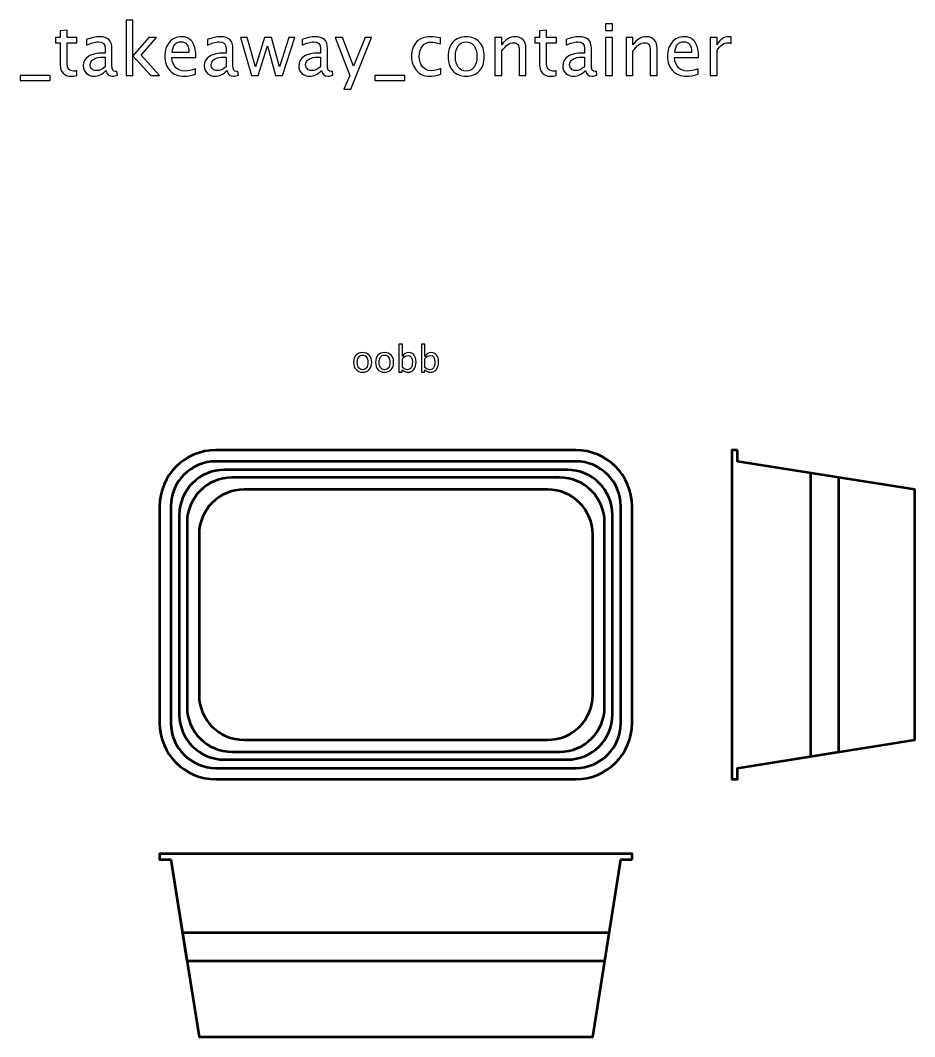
# Model space of a CAD drawing. Header units: centimetres. Extents: x -42 to 63, y -49 to 29.
# Drawn here: x 10.65 to 42.45, y -7.5 to 28.63 of the extents above; entities that cross this region are included whole.
import ezdxf

# ---------------------------------------------------------------- set-up
doc = ezdxf.new("R2010")
doc.units = ezdxf.units.CM
doc.header["$MEASUREMENT"] = 0
doc.layers.add('Layer 1', color=7, linetype='Continuous')

msp = doc.modelspace()

# ---------------------------------------------------------------- linework, layer by layer
at = {"layer": 'Layer 1'}
for points, knots in [([(14.40519, 26.67044), (14.40519, 26.67044), (14.40519, 28.62878), (14.40519, 28.62878), (14.40519, 28.62878), (14.40519, 28.62878), (14.64903, 28.62878), (14.64903, 28.62878), (14.64903, 28.62878), (14.64903, 28.62878), (14.64903, 27.36344), (14.64903, 27.36344), (14.64903, 27.36344), (14.64903, 27.36344), (15.22053, 28.01664), (15.22053, 28.01664), (15.22053, 28.01664), (15.22053, 28.01664), (15.48384, 28.01664), (15.48384, 28.01664), (15.48384, 28.01664), (15.48384, 28.01664), (14.93774, 27.38841), (14.93774, 27.38841), (14.93774, 27.38841), (14.93774, 27.38841), (15.59814, 26.67044), (15.59814, 26.67044), (15.59814, 26.67044), (15.59814, 26.67044), (15.28403, 26.67044), (15.28403, 26.67044), (15.28403, 26.67044), (15.28403, 26.67044), (14.64903, 27.3609), (14.64903, 27.3609), (14.64903, 27.3609), (14.64903, 27.3609), (14.64903, 26.67044), (14.64903, 26.67044), (14.64903, 26.67044), (14.64903, 26.67044), (14.40519, 26.67044), (14.40519, 26.67044)], [0, 0, 0, 0, 0.08333333, 0.08333333, 0.08333333, 0.08333333, 0.16666667, 0.16666667, 0.16666667, 0.16666667, 0.25, 0.25, 0.25, 0.25, 0.33333333, 0.33333333, 0.33333333, 0.33333333, 0.41666667, 0.41666667, 0.41666667, 0.41666667, 0.5, 0.5, 0.5, 0.5, 0.58333333, 0.58333333, 0.58333333, 0.58333333, 0.66666667, 0.66666667, 0.66666667, 0.66666667, 0.75, 0.75, 0.75, 0.75, 0.83333333, 0.83333333, 0.83333333, 0.83333333, 1, 1, 1, 1]), ([(12.65471, 26.67086), (12.57936, 26.65012), (12.51374, 26.63996), (12.45828, 26.63996), (12.45828, 26.63996), (12.33382, 26.63996), (12.23688, 26.67552), (12.16745, 26.74664), (12.16745, 26.74664), (12.0976, 26.81776), (12.06289, 26.9164), (12.06289, 27.04297), (12.06289, 27.04297), (12.06289, 27.04297), (12.06289, 27.83376), (12.06289, 27.83376), (12.06289, 27.83376), (12.06289, 27.83376), (11.8944, 27.83376), (11.8944, 27.83376), (11.8944, 27.83376), (11.8944, 27.83376), (11.8944, 28.01664), (11.8944, 28.01664), (11.8944, 28.01664), (11.8944, 28.01664), (12.06289, 28.01664), (12.06289, 28.01664), (12.06289, 28.01664), (12.06289, 28.01664), (12.06289, 28.26006), (12.06289, 28.26006), (12.06289, 28.26006), (12.06289, 28.26006), (12.30673, 28.28334), (12.30673, 28.28334), (12.30673, 28.28334), (12.30673, 28.28334), (12.30673, 28.01664), (12.30673, 28.01664), (12.30673, 28.01664), (12.30673, 28.01664), (12.65979, 28.01664), (12.65979, 28.01664), (12.65979, 28.01664), (12.65979, 28.01664), (12.65979, 27.83376), (12.65979, 27.83376), (12.65979, 27.83376), (12.65979, 27.83376), (12.30673, 27.83376), (12.30673, 27.83376), (12.30673, 27.83376), (12.30673, 27.83376), (12.30673, 27.087), (12.30673, 27.087), (12.30673, 27.087), (12.30673, 26.91089), (12.38335, 26.82284), (12.53618, 26.82284), (12.53618, 26.82284), (12.56877, 26.82284), (12.60814, 26.82834), (12.65471, 26.83893), (12.65471, 26.83893), (12.65471, 26.83893), (12.65471, 26.67086), (12.65471, 26.67086)], [0, 0, 0, 0, 0.05555556, 0.05555556, 0.05555556, 0.05555556, 0.11111111, 0.11111111, 0.11111111, 0.11111111, 0.16666667, 0.16666667, 0.16666667, 0.16666667, 0.22222222, 0.22222222, 0.22222222, 0.22222222, 0.27777778, 0.27777778, 0.27777778, 0.27777778, 0.33333333, 0.33333333, 0.33333333, 0.33333333, 0.38888889, 0.38888889, 0.38888889, 0.38888889, 0.44444444, 0.44444444, 0.44444444, 0.44444444, 0.5, 0.5, 0.5, 0.5, 0.55555556, 0.55555556, 0.55555556, 0.55555556, 0.61111111, 0.61111111, 0.61111111, 0.61111111, 0.66666667, 0.66666667, 0.66666667, 0.66666667, 0.72222222, 0.72222222, 0.72222222, 0.72222222, 0.77777778, 0.77777778, 0.77777778, 0.77777778, 0.83333333, 0.83333333, 0.83333333, 0.83333333, 0.88888889, 0.88888889, 0.88888889, 0.88888889, 1, 1, 1, 1]), ([(29.70402, 26.67086), (29.62867, 26.65012), (29.56305, 26.63996), (29.50759, 26.63996), (29.50759, 26.63996), (29.38313, 26.63996), (29.28619, 26.67552), (29.21676, 26.74664), (29.21676, 26.74664), (29.14691, 26.81776), (29.1122, 26.9164), (29.1122, 27.04297), (29.1122, 27.04297), (29.1122, 27.04297), (29.1122, 27.83376), (29.1122, 27.83376), (29.1122, 27.83376), (29.1122, 27.83376), (28.94371, 27.83376), (28.94371, 27.83376), (28.94371, 27.83376), (28.94371, 27.83376), (28.94371, 28.01664), (28.94371, 28.01664), (28.94371, 28.01664), (28.94371, 28.01664), (29.1122, 28.01664), (29.1122, 28.01664), (29.1122, 28.01664), (29.1122, 28.01664), (29.1122, 28.26006), (29.1122, 28.26006), (29.1122, 28.26006), (29.1122, 28.26006), (29.35604, 28.28334), (29.35604, 28.28334), (29.35604, 28.28334), (29.35604, 28.28334), (29.35604, 28.01664), (29.35604, 28.01664), (29.35604, 28.01664), (29.35604, 28.01664), (29.7091, 28.01664), (29.7091, 28.01664), (29.7091, 28.01664), (29.7091, 28.01664), (29.7091, 27.83376), (29.7091, 27.83376), (29.7091, 27.83376), (29.7091, 27.83376), (29.35604, 27.83376), (29.35604, 27.83376), (29.35604, 27.83376), (29.35604, 27.83376), (29.35604, 27.087), (29.35604, 27.087), (29.35604, 27.087), (29.35604, 26.91089), (29.43266, 26.82284), (29.58549, 26.82284), (29.58549, 26.82284), (29.61808, 26.82284), (29.65745, 26.82834), (29.70402, 26.83893), (29.70402, 26.83893), (29.70402, 26.83893), (29.70402, 26.67086), (29.70402, 26.67086)], [0, 0, 0, 0, 0.05555556, 0.05555556, 0.05555556, 0.05555556, 0.11111111, 0.11111111, 0.11111111, 0.11111111, 0.16666667, 0.16666667, 0.16666667, 0.16666667, 0.22222222, 0.22222222, 0.22222222, 0.22222222, 0.27777778, 0.27777778, 0.27777778, 0.27777778, 0.33333333, 0.33333333, 0.33333333, 0.33333333, 0.38888889, 0.38888889, 0.38888889, 0.38888889, 0.44444444, 0.44444444, 0.44444444, 0.44444444, 0.5, 0.5, 0.5, 0.5, 0.55555556, 0.55555556, 0.55555556, 0.55555556, 0.61111111, 0.61111111, 0.61111111, 0.61111111, 0.66666667, 0.66666667, 0.66666667, 0.66666667, 0.72222222, 0.72222222, 0.72222222, 0.72222222, 0.77777778, 0.77777778, 0.77777778, 0.77777778, 0.83333333, 0.83333333, 0.83333333, 0.83333333, 0.88888889, 0.88888889, 0.88888889, 0.88888889, 1, 1, 1, 1]), ([(31.4545, 28.26302), (31.4545, 28.26302), (31.4545, 28.50686), (31.4545, 28.50686), (31.4545, 28.50686), (31.4545, 28.50686), (31.69834, 28.50686), (31.69834, 28.50686), (31.69834, 28.50686), (31.69834, 28.50686), (31.69834, 28.26302), (31.69834, 28.26302), (31.69834, 28.26302), (31.69834, 28.26302), (31.4545, 28.26302), (31.4545, 28.26302)], [0, 0, 0, 0, 0.2, 0.2, 0.2, 0.2, 0.4, 0.4, 0.4, 0.4, 0.6, 0.6, 0.6, 0.6, 1, 1, 1, 1]), ([(13.69653, 26.84189), (13.55006, 26.70727), (13.40909, 26.63996), (13.27362, 26.63996), (13.27362, 26.63996), (13.16229, 26.63996), (13.06958, 26.67467), (12.99634, 26.74452), (12.99634, 26.74452), (12.92268, 26.81437), (12.88585, 26.90243), (12.88585, 27.00868), (12.88585, 27.00868), (12.88585, 27.15558), (12.94766, 27.26861), (13.07127, 27.34735), (13.07127, 27.34735), (13.19488, 27.42609), (13.37226, 27.46546), (13.6034, 27.46546), (13.6034, 27.46546), (13.6034, 27.46546), (13.66055, 27.46546), (13.66055, 27.46546), (13.66055, 27.46546), (13.66055, 27.46546), (13.66055, 27.6276), (13.66055, 27.6276), (13.66055, 27.6276), (13.66055, 27.78381), (13.57927, 27.8617), (13.41629, 27.8617), (13.41629, 27.8617), (13.29013, 27.8617), (13.15213, 27.82191), (13.00269, 27.74232), (13.00269, 27.74232), (13.00269, 27.74232), (13.00269, 27.94298), (13.00269, 27.94298), (13.00269, 27.94298), (13.16694, 28.01071), (13.32188, 28.04458), (13.46709, 28.04458), (13.46709, 28.04458), (13.61652, 28.04458), (13.72701, 28.01071), (13.79771, 27.94256), (13.79771, 27.94256), (13.86883, 27.8744), (13.90439, 27.76941), (13.90439, 27.6276), (13.90439, 27.6276), (13.90439, 27.6276), (13.90439, 27.01927), (13.90439, 27.01927), (13.90439, 27.01927), (13.90439, 26.87999), (13.94715, 26.81014), (14.03308, 26.81014), (14.03308, 26.81014), (14.04367, 26.81014), (14.05933, 26.81183), (14.08007, 26.81522), (14.08007, 26.81522), (14.08007, 26.81522), (14.09743, 26.67975), (14.09743, 26.67975), (14.09743, 26.67975), (14.04197, 26.65308), (13.98101, 26.63996), (13.91413, 26.63996), (13.91413, 26.63996), (13.80025, 26.63996), (13.72786, 26.70727), (13.69653, 26.84189)], [0, 0, 0, 0, 0.05, 0.05, 0.05, 0.05, 0.1, 0.1, 0.1, 0.1, 0.15, 0.15, 0.15, 0.15, 0.2, 0.2, 0.2, 0.2, 0.25, 0.25, 0.25, 0.25, 0.3, 0.3, 0.3, 0.3, 0.35, 0.35, 0.35, 0.35, 0.4, 0.4, 0.4, 0.4, 0.45, 0.45, 0.45, 0.45, 0.5, 0.5, 0.5, 0.5, 0.55, 0.55, 0.55, 0.55, 0.6, 0.6, 0.6, 0.6, 0.65, 0.65, 0.65, 0.65, 0.7, 0.7, 0.7, 0.7, 0.75, 0.75, 0.75, 0.75, 0.8, 0.8, 0.8, 0.8, 0.85, 0.85, 0.85, 0.85, 0.9, 0.9, 0.9, 0.9, 1, 1, 1, 1]), ([(16.87788, 26.71362), (16.71405, 26.66451), (16.57393, 26.63996), (16.45709, 26.63996), (16.45709, 26.63996), (16.2577, 26.63996), (16.09556, 26.706), (15.97068, 26.83766), (15.97068, 26.83766), (15.84579, 26.96931), (15.78314, 27.13992), (15.78314, 27.34989), (15.78314, 27.34989), (15.78314, 27.55351), (15.83817, 27.72073), (15.94866, 27.85154), (15.94866, 27.85154), (16.05915, 27.98193), (16.20055, 28.04712), (16.37284, 28.04712), (16.37284, 28.04712), (16.53583, 28.04712), (16.66198, 27.98912), (16.75088, 27.87313), (16.75088, 27.87313), (16.83978, 27.75714), (16.88423, 27.59288), (16.88423, 27.37995), (16.88423, 27.37995), (16.88423, 27.37995), (16.88296, 27.30544), (16.88296, 27.30544), (16.88296, 27.30544), (16.88296, 27.30544), (16.03206, 27.30544), (16.03206, 27.30544), (16.03206, 27.30544), (16.06762, 26.98371), (16.22468, 26.82284), (16.50281, 26.82284), (16.50281, 26.82284), (16.60483, 26.82284), (16.72971, 26.85163), (16.87788, 26.9092), (16.87788, 26.9092), (16.87788, 26.9092), (16.87788, 26.71362), (16.87788, 26.71362)], [0, 0, 0, 0, 0.07692308, 0.07692308, 0.07692308, 0.07692308, 0.15384615, 0.15384615, 0.15384615, 0.15384615, 0.23076923, 0.23076923, 0.23076923, 0.23076923, 0.30769231, 0.30769231, 0.30769231, 0.30769231, 0.38461538, 0.38461538, 0.38461538, 0.38461538, 0.46153846, 0.46153846, 0.46153846, 0.46153846, 0.53846154, 0.53846154, 0.53846154, 0.53846154, 0.61538462, 0.61538462, 0.61538462, 0.61538462, 0.69230769, 0.69230769, 0.69230769, 0.69230769, 0.76923077, 0.76923077, 0.76923077, 0.76923077, 0.84615385, 0.84615385, 0.84615385, 0.84615385, 1, 1, 1, 1]), ([(16.04476, 27.48832), (16.04476, 27.48832), (16.63912, 27.48832), (16.63912, 27.48832), (16.63912, 27.48832), (16.63912, 27.73893), (16.54556, 27.86424), (16.35887, 27.86424), (16.35887, 27.86424), (16.17091, 27.86424), (16.06635, 27.73893), (16.04476, 27.48832)], [0, 0, 0, 0, 0.25, 0.25, 0.25, 0.25, 0.5, 0.5, 0.5, 0.5, 1, 1, 1, 1]), ([(17.99886, 26.84189), (17.85239, 26.70727), (17.71142, 26.63996), (17.57595, 26.63996), (17.57595, 26.63996), (17.46462, 26.63996), (17.37191, 26.67467), (17.29867, 26.74452), (17.29867, 26.74452), (17.22501, 26.81437), (17.18818, 26.90243), (17.18818, 27.00868), (17.18818, 27.00868), (17.18818, 27.15558), (17.24999, 27.26861), (17.3736, 27.34735), (17.3736, 27.34735), (17.49721, 27.42609), (17.67459, 27.46546), (17.90573, 27.46546), (17.90573, 27.46546), (17.90573, 27.46546), (17.96288, 27.46546), (17.96288, 27.46546), (17.96288, 27.46546), (17.96288, 27.46546), (17.96288, 27.6276), (17.96288, 27.6276), (17.96288, 27.6276), (17.96288, 27.78381), (17.8816, 27.8617), (17.71862, 27.8617), (17.71862, 27.8617), (17.59246, 27.8617), (17.45446, 27.82191), (17.30502, 27.74232), (17.30502, 27.74232), (17.30502, 27.74232), (17.30502, 27.94298), (17.30502, 27.94298), (17.30502, 27.94298), (17.46927, 28.01071), (17.62421, 28.04458), (17.76942, 28.04458), (17.76942, 28.04458), (17.91885, 28.04458), (18.02934, 28.01071), (18.10004, 27.94256), (18.10004, 27.94256), (18.17116, 27.8744), (18.20672, 27.76941), (18.20672, 27.6276), (18.20672, 27.6276), (18.20672, 27.6276), (18.20672, 27.01927), (18.20672, 27.01927), (18.20672, 27.01927), (18.20672, 26.87999), (18.24948, 26.81014), (18.33541, 26.81014), (18.33541, 26.81014), (18.346, 26.81014), (18.36166, 26.81183), (18.3824, 26.81522), (18.3824, 26.81522), (18.3824, 26.81522), (18.39976, 26.67975), (18.39976, 26.67975), (18.39976, 26.67975), (18.3443, 26.65308), (18.28334, 26.63996), (18.21646, 26.63996), (18.21646, 26.63996), (18.10258, 26.63996), (18.03019, 26.70727), (17.99886, 26.84189)], [0, 0, 0, 0, 0.05, 0.05, 0.05, 0.05, 0.1, 0.1, 0.1, 0.1, 0.15, 0.15, 0.15, 0.15, 0.2, 0.2, 0.2, 0.2, 0.25, 0.25, 0.25, 0.25, 0.3, 0.3, 0.3, 0.3, 0.35, 0.35, 0.35, 0.35, 0.4, 0.4, 0.4, 0.4, 0.45, 0.45, 0.45, 0.45, 0.5, 0.5, 0.5, 0.5, 0.55, 0.55, 0.55, 0.55, 0.6, 0.6, 0.6, 0.6, 0.65, 0.65, 0.65, 0.65, 0.7, 0.7, 0.7, 0.7, 0.75, 0.75, 0.75, 0.75, 0.8, 0.8, 0.8, 0.8, 0.85, 0.85, 0.85, 0.85, 0.9, 0.9, 0.9, 0.9, 1, 1, 1, 1]), ([(18.865, 26.67044), (18.865, 26.67044), (18.47892, 28.01664), (18.47892, 28.01664), (18.47892, 28.01664), (18.47892, 28.01664), (18.71683, 28.01664), (18.71683, 28.01664), (18.71683, 28.01664), (18.71683, 28.01664), (19.01274, 26.97143), (19.01274, 26.97143), (19.01274, 26.97143), (19.01274, 26.97143), (19.33194, 28.01664), (19.33194, 28.01664), (19.33194, 28.01664), (19.33194, 28.01664), (19.57578, 28.01664), (19.57578, 28.01664), (19.57578, 28.01664), (19.57578, 28.01664), (19.85645, 26.97312), (19.85645, 26.97312), (19.85645, 26.97312), (19.85645, 26.97312), (20.19596, 28.01664), (20.19596, 28.01664), (20.19596, 28.01664), (20.19596, 28.01664), (20.40424, 28.01664), (20.40424, 28.01664), (20.40424, 28.01664), (20.40424, 28.01664), (19.96482, 26.67044), (19.96482, 26.67044), (19.96482, 26.67044), (19.96482, 26.67044), (19.72098, 26.67044), (19.72098, 26.67044), (19.72098, 26.67044), (19.72098, 26.67044), (19.43227, 27.72031), (19.43227, 27.72031), (19.43227, 27.72031), (19.43227, 27.72031), (19.10884, 26.67044), (19.10884, 26.67044), (19.10884, 26.67044), (19.10884, 26.67044), (18.865, 26.67044), (18.865, 26.67044)], [0, 0, 0, 0, 0.07142857, 0.07142857, 0.07142857, 0.07142857, 0.14285714, 0.14285714, 0.14285714, 0.14285714, 0.21428571, 0.21428571, 0.21428571, 0.21428571, 0.28571429, 0.28571429, 0.28571429, 0.28571429, 0.35714286, 0.35714286, 0.35714286, 0.35714286, 0.42857143, 0.42857143, 0.42857143, 0.42857143, 0.5, 0.5, 0.5, 0.5, 0.57142857, 0.57142857, 0.57142857, 0.57142857, 0.64285714, 0.64285714, 0.64285714, 0.64285714, 0.71428571, 0.71428571, 0.71428571, 0.71428571, 0.78571429, 0.78571429, 0.78571429, 0.78571429, 0.85714286, 0.85714286, 0.85714286, 0.85714286, 1, 1, 1, 1]), ([(21.35843, 26.84189), (21.21196, 26.70727), (21.07099, 26.63996), (20.93552, 26.63996), (20.93552, 26.63996), (20.82419, 26.63996), (20.73148, 26.67467), (20.65824, 26.74452), (20.65824, 26.74452), (20.58458, 26.81437), (20.54775, 26.90243), (20.54775, 27.00868), (20.54775, 27.00868), (20.54775, 27.15558), (20.60956, 27.26861), (20.73317, 27.34735), (20.73317, 27.34735), (20.85678, 27.42609), (21.03416, 27.46546), (21.2653, 27.46546), (21.2653, 27.46546), (21.2653, 27.46546), (21.32245, 27.46546), (21.32245, 27.46546), (21.32245, 27.46546), (21.32245, 27.46546), (21.32245, 27.6276), (21.32245, 27.6276), (21.32245, 27.6276), (21.32245, 27.78381), (21.24117, 27.8617), (21.07819, 27.8617), (21.07819, 27.8617), (20.95203, 27.8617), (20.81403, 27.82191), (20.66459, 27.74232), (20.66459, 27.74232), (20.66459, 27.74232), (20.66459, 27.94298), (20.66459, 27.94298), (20.66459, 27.94298), (20.82884, 28.01071), (20.98378, 28.04458), (21.12899, 28.04458), (21.12899, 28.04458), (21.27842, 28.04458), (21.38891, 28.01071), (21.45961, 27.94256), (21.45961, 27.94256), (21.53073, 27.8744), (21.56629, 27.76941), (21.56629, 27.6276), (21.56629, 27.6276), (21.56629, 27.6276), (21.56629, 27.01927), (21.56629, 27.01927), (21.56629, 27.01927), (21.56629, 26.87999), (21.60905, 26.81014), (21.69498, 26.81014), (21.69498, 26.81014), (21.70557, 26.81014), (21.72123, 26.81183), (21.74197, 26.81522), (21.74197, 26.81522), (21.74197, 26.81522), (21.75933, 26.67975), (21.75933, 26.67975), (21.75933, 26.67975), (21.70387, 26.65308), (21.64291, 26.63996), (21.57603, 26.63996), (21.57603, 26.63996), (21.46215, 26.63996), (21.38976, 26.70727), (21.35843, 26.84189)], [0, 0, 0, 0, 0.05, 0.05, 0.05, 0.05, 0.1, 0.1, 0.1, 0.1, 0.15, 0.15, 0.15, 0.15, 0.2, 0.2, 0.2, 0.2, 0.25, 0.25, 0.25, 0.25, 0.3, 0.3, 0.3, 0.3, 0.35, 0.35, 0.35, 0.35, 0.4, 0.4, 0.4, 0.4, 0.45, 0.45, 0.45, 0.45, 0.5, 0.5, 0.5, 0.5, 0.55, 0.55, 0.55, 0.55, 0.6, 0.6, 0.6, 0.6, 0.65, 0.65, 0.65, 0.65, 0.7, 0.7, 0.7, 0.7, 0.75, 0.75, 0.75, 0.75, 0.8, 0.8, 0.8, 0.8, 0.85, 0.85, 0.85, 0.85, 0.9, 0.9, 0.9, 0.9, 1, 1, 1, 1]), ([(22.14668, 26.18022), (22.14668, 26.18022), (22.36512, 26.66875), (22.36512, 26.66875), (22.36512, 26.66875), (22.36512, 26.66875), (21.84357, 28.01664), (21.84357, 28.01664), (21.84357, 28.01664), (21.84357, 28.01664), (22.10519, 28.01664), (22.10519, 28.01664), (22.10519, 28.01664), (22.10519, 28.01664), (22.49296, 26.99725), (22.49296, 26.99725), (22.49296, 26.99725), (22.49296, 26.99725), (22.90656, 28.01664), (22.90656, 28.01664), (22.90656, 28.01664), (22.90656, 28.01664), (23.13643, 28.01664), (23.13643, 28.01664), (23.13643, 28.01664), (23.13643, 28.01664), (22.40068, 26.18022), (22.40068, 26.18022), (22.40068, 26.18022), (22.40068, 26.18022), (22.14668, 26.18022), (22.14668, 26.18022)], [0, 0, 0, 0, 0.11111111, 0.11111111, 0.11111111, 0.11111111, 0.22222222, 0.22222222, 0.22222222, 0.22222222, 0.33333333, 0.33333333, 0.33333333, 0.33333333, 0.44444444, 0.44444444, 0.44444444, 0.44444444, 0.55555556, 0.55555556, 0.55555556, 0.55555556, 0.66666667, 0.66666667, 0.66666667, 0.66666667, 0.77777778, 0.77777778, 0.77777778, 0.77777778, 1, 1, 1, 1]), ([(25.59896, 26.71108), (25.44106, 26.66367), (25.30474, 26.63996), (25.19002, 26.63996), (25.19002, 26.63996), (25.00799, 26.63996), (24.85728, 26.70727), (24.73748, 26.84147), (24.73748, 26.84147), (24.61767, 26.97609), (24.55756, 27.14584), (24.55756, 27.35031), (24.55756, 27.35031), (24.55756, 27.56875), (24.61683, 27.73936), (24.73536, 27.86128), (24.73536, 27.86128), (24.85389, 27.98362), (25.01942, 28.04458), (25.23193, 28.04458), (25.23193, 28.04458), (25.33649, 28.04458), (25.45418, 28.03019), (25.58372, 28.0014), (25.58372, 28.0014), (25.58372, 28.0014), (25.58372, 27.79566), (25.58372, 27.79566), (25.58372, 27.79566), (25.44614, 27.8363), (25.33395, 27.85662), (25.24759, 27.85662), (25.24759, 27.85662), (25.12229, 27.85662), (25.02196, 27.80963), (24.94703, 27.71607), (24.94703, 27.71607), (24.8721, 27.62252), (24.83442, 27.49763), (24.83442, 27.34185), (24.83442, 27.34185), (24.83442, 27.19072), (24.87337, 27.0688), (24.95084, 26.97524), (24.95084, 26.97524), (25.02831, 26.88211), (25.12948, 26.83554), (25.25521, 26.83554), (25.25521, 26.83554), (25.36655, 26.83554), (25.48085, 26.86433), (25.59896, 26.9219), (25.59896, 26.9219), (25.59896, 26.9219), (25.59896, 26.71108), (25.59896, 26.71108)], [0, 0, 0, 0, 0.06666667, 0.06666667, 0.06666667, 0.06666667, 0.13333333, 0.13333333, 0.13333333, 0.13333333, 0.2, 0.2, 0.2, 0.2, 0.26666667, 0.26666667, 0.26666667, 0.26666667, 0.33333333, 0.33333333, 0.33333333, 0.33333333, 0.4, 0.4, 0.4, 0.4, 0.46666667, 0.46666667, 0.46666667, 0.46666667, 0.53333333, 0.53333333, 0.53333333, 0.53333333, 0.6, 0.6, 0.6, 0.6, 0.66666667, 0.66666667, 0.66666667, 0.66666667, 0.73333333, 0.73333333, 0.73333333, 0.73333333, 0.8, 0.8, 0.8, 0.8, 0.86666667, 0.86666667, 0.86666667, 0.86666667, 1, 1, 1, 1]), ([(26.50108, 26.63996), (26.30338, 26.63996), (26.14675, 26.70304), (26.0316, 26.82919), (26.0316, 26.82919), (25.91603, 26.95534), (25.85846, 27.12679), (25.85846, 27.34312), (25.85846, 27.34312), (25.85846, 27.55902), (25.91603, 27.73004), (26.0316, 27.85577), (26.0316, 27.85577), (26.14675, 27.9815), (26.30338, 28.04458), (26.50108, 28.04458), (26.50108, 28.04458), (26.69878, 28.04458), (26.85541, 27.9815), (26.97056, 27.85577), (26.97056, 27.85577), (27.08613, 27.73004), (27.1437, 27.55902), (27.1437, 27.34312), (27.1437, 27.34312), (27.1437, 27.12679), (27.08613, 26.95534), (26.97056, 26.82919), (26.97056, 26.82919), (26.85541, 26.70304), (26.69878, 26.63996), (26.50108, 26.63996)], [0, 0, 0, 0, 0.11111111, 0.11111111, 0.11111111, 0.11111111, 0.22222222, 0.22222222, 0.22222222, 0.22222222, 0.33333333, 0.33333333, 0.33333333, 0.33333333, 0.44444444, 0.44444444, 0.44444444, 0.44444444, 0.55555556, 0.55555556, 0.55555556, 0.55555556, 0.66666667, 0.66666667, 0.66666667, 0.66666667, 0.77777778, 0.77777778, 0.77777778, 0.77777778, 1, 1, 1, 1]), ([(26.50066, 26.82284), (26.62131, 26.82284), (26.71529, 26.86814), (26.78217, 26.95915), (26.78217, 26.95915), (26.84864, 27.04975), (26.88208, 27.17802), (26.88208, 27.34312), (26.88208, 27.34312), (26.88208, 27.50779), (26.84864, 27.63564), (26.78217, 27.72623), (26.78217, 27.72623), (26.71529, 27.8164), (26.62131, 27.8617), (26.50066, 27.8617), (26.50066, 27.8617), (26.37958, 27.8617), (26.2856, 27.8164), (26.21956, 27.72623), (26.21956, 27.72623), (26.1531, 27.63564), (26.12008, 27.50779), (26.12008, 27.34312), (26.12008, 27.34312), (26.12008, 27.17802), (26.1531, 27.04975), (26.21956, 26.95915), (26.21956, 26.95915), (26.2856, 26.86814), (26.37958, 26.82284), (26.50066, 26.82284)], [0, 0, 0, 0, 0.11111111, 0.11111111, 0.11111111, 0.11111111, 0.22222222, 0.22222222, 0.22222222, 0.22222222, 0.33333333, 0.33333333, 0.33333333, 0.33333333, 0.44444444, 0.44444444, 0.44444444, 0.44444444, 0.55555556, 0.55555556, 0.55555556, 0.55555556, 0.66666667, 0.66666667, 0.66666667, 0.66666667, 0.77777778, 0.77777778, 0.77777778, 0.77777778, 1, 1, 1, 1]), ([(27.52555, 26.67044), (27.52555, 26.67044), (27.52555, 28.01664), (27.52555, 28.01664), (27.52555, 28.01664), (27.52555, 28.01664), (27.76939, 28.01664), (27.76939, 28.01664), (27.76939, 28.01664), (27.76939, 28.01664), (27.76939, 27.76222), (27.76939, 27.76222), (27.76939, 27.76222), (27.89851, 27.9506), (28.05683, 28.04458), (28.24395, 28.04458), (28.24395, 28.04458), (28.36163, 28.04458), (28.45519, 28.00775), (28.52419, 27.93367), (28.52419, 27.93367), (28.5932, 27.86001), (28.62791, 27.76052), (28.62791, 27.63606), (28.62791, 27.63606), (28.62791, 27.63606), (28.62791, 26.67044), (28.62791, 26.67044), (28.62791, 26.67044), (28.62791, 26.67044), (28.38407, 26.67044), (28.38407, 26.67044), (28.38407, 26.67044), (28.38407, 26.67044), (28.38407, 27.55648), (28.38407, 27.55648), (28.38407, 27.55648), (28.38407, 27.65638), (28.36925, 27.7275), (28.34004, 27.76984), (28.34004, 27.76984), (28.31041, 27.81259), (28.26173, 27.83376), (28.19357, 27.83376), (28.19357, 27.83376), (28.04371, 27.83376), (27.90232, 27.73597), (27.76939, 27.54039), (27.76939, 27.54039), (27.76939, 27.54039), (27.76939, 26.67044), (27.76939, 26.67044), (27.76939, 26.67044), (27.76939, 26.67044), (27.52555, 26.67044), (27.52555, 26.67044)], [0, 0, 0, 0, 0.06666667, 0.06666667, 0.06666667, 0.06666667, 0.13333333, 0.13333333, 0.13333333, 0.13333333, 0.2, 0.2, 0.2, 0.2, 0.26666667, 0.26666667, 0.26666667, 0.26666667, 0.33333333, 0.33333333, 0.33333333, 0.33333333, 0.4, 0.4, 0.4, 0.4, 0.46666667, 0.46666667, 0.46666667, 0.46666667, 0.53333333, 0.53333333, 0.53333333, 0.53333333, 0.6, 0.6, 0.6, 0.6, 0.66666667, 0.66666667, 0.66666667, 0.66666667, 0.73333333, 0.73333333, 0.73333333, 0.73333333, 0.8, 0.8, 0.8, 0.8, 0.86666667, 0.86666667, 0.86666667, 0.86666667, 1, 1, 1, 1]), ([(30.74584, 26.84189), (30.59937, 26.70727), (30.4584, 26.63996), (30.32293, 26.63996), (30.32293, 26.63996), (30.2116, 26.63996), (30.11889, 26.67467), (30.04565, 26.74452), (30.04565, 26.74452), (29.97199, 26.81437), (29.93516, 26.90243), (29.93516, 27.00868), (29.93516, 27.00868), (29.93516, 27.15558), (29.99697, 27.26861), (30.12058, 27.34735), (30.12058, 27.34735), (30.24419, 27.42609), (30.42157, 27.46546), (30.65271, 27.46546), (30.65271, 27.46546), (30.65271, 27.46546), (30.70986, 27.46546), (30.70986, 27.46546), (30.70986, 27.46546), (30.70986, 27.46546), (30.70986, 27.6276), (30.70986, 27.6276), (30.70986, 27.6276), (30.70986, 27.78381), (30.62858, 27.8617), (30.4656, 27.8617), (30.4656, 27.8617), (30.33944, 27.8617), (30.20144, 27.82191), (30.052, 27.74232), (30.052, 27.74232), (30.052, 27.74232), (30.052, 27.94298), (30.052, 27.94298), (30.052, 27.94298), (30.21625, 28.01071), (30.37119, 28.04458), (30.5164, 28.04458), (30.5164, 28.04458), (30.66583, 28.04458), (30.77632, 28.01071), (30.84702, 27.94256), (30.84702, 27.94256), (30.91814, 27.8744), (30.9537, 27.76941), (30.9537, 27.6276), (30.9537, 27.6276), (30.9537, 27.6276), (30.9537, 27.01927), (30.9537, 27.01927), (30.9537, 27.01927), (30.9537, 26.87999), (30.99646, 26.81014), (31.08239, 26.81014), (31.08239, 26.81014), (31.09298, 26.81014), (31.10864, 26.81183), (31.12938, 26.81522), (31.12938, 26.81522), (31.12938, 26.81522), (31.14674, 26.67975), (31.14674, 26.67975), (31.14674, 26.67975), (31.09128, 26.65308), (31.03032, 26.63996), (30.96344, 26.63996), (30.96344, 26.63996), (30.84956, 26.63996), (30.77717, 26.70727), (30.74584, 26.84189)], [0, 0, 0, 0, 0.05, 0.05, 0.05, 0.05, 0.1, 0.1, 0.1, 0.1, 0.15, 0.15, 0.15, 0.15, 0.2, 0.2, 0.2, 0.2, 0.25, 0.25, 0.25, 0.25, 0.3, 0.3, 0.3, 0.3, 0.35, 0.35, 0.35, 0.35, 0.4, 0.4, 0.4, 0.4, 0.45, 0.45, 0.45, 0.45, 0.5, 0.5, 0.5, 0.5, 0.55, 0.55, 0.55, 0.55, 0.6, 0.6, 0.6, 0.6, 0.65, 0.65, 0.65, 0.65, 0.7, 0.7, 0.7, 0.7, 0.75, 0.75, 0.75, 0.75, 0.8, 0.8, 0.8, 0.8, 0.85, 0.85, 0.85, 0.85, 0.9, 0.9, 0.9, 0.9, 1, 1, 1, 1]), ([(31.4545, 26.67044), (31.4545, 26.67044), (31.4545, 28.01664), (31.4545, 28.01664), (31.4545, 28.01664), (31.4545, 28.01664), (31.69834, 28.01664), (31.69834, 28.01664), (31.69834, 28.01664), (31.69834, 28.01664), (31.69834, 26.67044), (31.69834, 26.67044), (31.69834, 26.67044), (31.69834, 26.67044), (31.4545, 26.67044), (31.4545, 26.67044)], [0, 0, 0, 0, 0.2, 0.2, 0.2, 0.2, 0.4, 0.4, 0.4, 0.4, 0.6, 0.6, 0.6, 0.6, 1, 1, 1, 1]), ([(32.18856, 26.67044), (32.18856, 26.67044), (32.18856, 28.01664), (32.18856, 28.01664), (32.18856, 28.01664), (32.18856, 28.01664), (32.4324, 28.01664), (32.4324, 28.01664), (32.4324, 28.01664), (32.4324, 28.01664), (32.4324, 27.76222), (32.4324, 27.76222), (32.4324, 27.76222), (32.56152, 27.9506), (32.71984, 28.04458), (32.90696, 28.04458), (32.90696, 28.04458), (33.02464, 28.04458), (33.1182, 28.00775), (33.1872, 27.93367), (33.1872, 27.93367), (33.25621, 27.86001), (33.29092, 27.76052), (33.29092, 27.63606), (33.29092, 27.63606), (33.29092, 27.63606), (33.29092, 26.67044), (33.29092, 26.67044), (33.29092, 26.67044), (33.29092, 26.67044), (33.04708, 26.67044), (33.04708, 26.67044), (33.04708, 26.67044), (33.04708, 26.67044), (33.04708, 27.55648), (33.04708, 27.55648), (33.04708, 27.55648), (33.04708, 27.65638), (33.03226, 27.7275), (33.00305, 27.76984), (33.00305, 27.76984), (32.97342, 27.81259), (32.92474, 27.83376), (32.85658, 27.83376), (32.85658, 27.83376), (32.70672, 27.83376), (32.56533, 27.73597), (32.4324, 27.54039), (32.4324, 27.54039), (32.4324, 27.54039), (32.4324, 26.67044), (32.4324, 26.67044), (32.4324, 26.67044), (32.4324, 26.67044), (32.18856, 26.67044), (32.18856, 26.67044)], [0, 0, 0, 0, 0.06666667, 0.06666667, 0.06666667, 0.06666667, 0.13333333, 0.13333333, 0.13333333, 0.13333333, 0.2, 0.2, 0.2, 0.2, 0.26666667, 0.26666667, 0.26666667, 0.26666667, 0.33333333, 0.33333333, 0.33333333, 0.33333333, 0.4, 0.4, 0.4, 0.4, 0.46666667, 0.46666667, 0.46666667, 0.46666667, 0.53333333, 0.53333333, 0.53333333, 0.53333333, 0.6, 0.6, 0.6, 0.6, 0.66666667, 0.66666667, 0.66666667, 0.66666667, 0.73333333, 0.73333333, 0.73333333, 0.73333333, 0.8, 0.8, 0.8, 0.8, 0.86666667, 0.86666667, 0.86666667, 0.86666667, 1, 1, 1, 1]), ([(34.75311, 26.71362), (34.58928, 26.66451), (34.44916, 26.63996), (34.33232, 26.63996), (34.33232, 26.63996), (34.13293, 26.63996), (33.97079, 26.706), (33.84591, 26.83766), (33.84591, 26.83766), (33.72102, 26.96931), (33.65837, 27.13992), (33.65837, 27.34989), (33.65837, 27.34989), (33.65837, 27.55351), (33.7134, 27.72073), (33.82389, 27.85154), (33.82389, 27.85154), (33.93438, 27.98193), (34.07578, 28.04712), (34.24807, 28.04712), (34.24807, 28.04712), (34.41106, 28.04712), (34.53721, 27.98912), (34.62611, 27.87313), (34.62611, 27.87313), (34.71501, 27.75714), (34.75946, 27.59288), (34.75946, 27.37995), (34.75946, 27.37995), (34.75946, 27.37995), (34.75819, 27.30544), (34.75819, 27.30544), (34.75819, 27.30544), (34.75819, 27.30544), (33.90729, 27.30544), (33.90729, 27.30544), (33.90729, 27.30544), (33.94285, 26.98371), (34.09991, 26.82284), (34.37804, 26.82284), (34.37804, 26.82284), (34.48006, 26.82284), (34.60494, 26.85163), (34.75311, 26.9092), (34.75311, 26.9092), (34.75311, 26.9092), (34.75311, 26.71362), (34.75311, 26.71362)], [0, 0, 0, 0, 0.07692308, 0.07692308, 0.07692308, 0.07692308, 0.15384615, 0.15384615, 0.15384615, 0.15384615, 0.23076923, 0.23076923, 0.23076923, 0.23076923, 0.30769231, 0.30769231, 0.30769231, 0.30769231, 0.38461538, 0.38461538, 0.38461538, 0.38461538, 0.46153846, 0.46153846, 0.46153846, 0.46153846, 0.53846154, 0.53846154, 0.53846154, 0.53846154, 0.61538462, 0.61538462, 0.61538462, 0.61538462, 0.69230769, 0.69230769, 0.69230769, 0.69230769, 0.76923077, 0.76923077, 0.76923077, 0.76923077, 0.84615385, 0.84615385, 0.84615385, 0.84615385, 1, 1, 1, 1]), ([(33.91999, 27.48832), (33.91999, 27.48832), (34.51435, 27.48832), (34.51435, 27.48832), (34.51435, 27.48832), (34.51435, 27.73893), (34.42079, 27.86424), (34.2341, 27.86424), (34.2341, 27.86424), (34.04614, 27.86424), (33.94158, 27.73893), (33.91999, 27.48832)], [0, 0, 0, 0, 0.25, 0.25, 0.25, 0.25, 0.5, 0.5, 0.5, 0.5, 1, 1, 1, 1]), ([(35.18025, 26.67044), (35.18025, 26.67044), (35.18025, 28.01664), (35.18025, 28.01664), (35.18025, 28.01664), (35.18025, 28.01664), (35.42409, 28.01664), (35.42409, 28.01664), (35.42409, 28.01664), (35.42409, 28.01664), (35.42409, 27.76222), (35.42409, 27.76222), (35.42409, 27.76222), (35.52103, 27.9506), (35.66158, 28.04458), (35.84615, 28.04458), (35.84615, 28.04458), (35.87113, 28.04458), (35.89738, 28.04246), (35.92447, 28.03823), (35.92447, 28.03823), (35.92447, 28.03823), (35.92447, 27.81005), (35.92447, 27.81005), (35.92447, 27.81005), (35.88214, 27.82402), (35.84488, 27.83122), (35.81271, 27.83122), (35.81271, 27.83122), (35.65777, 27.83122), (35.52823, 27.73978), (35.42409, 27.55648), (35.42409, 27.55648), (35.42409, 27.55648), (35.42409, 26.67044), (35.42409, 26.67044), (35.42409, 26.67044), (35.42409, 26.67044), (35.18025, 26.67044), (35.18025, 26.67044)], [0, 0, 0, 0, 0.09090909, 0.09090909, 0.09090909, 0.09090909, 0.18181818, 0.18181818, 0.18181818, 0.18181818, 0.27272727, 0.27272727, 0.27272727, 0.27272727, 0.36363636, 0.36363636, 0.36363636, 0.36363636, 0.45454545, 0.45454545, 0.45454545, 0.45454545, 0.54545455, 0.54545455, 0.54545455, 0.54545455, 0.63636364, 0.63636364, 0.63636364, 0.63636364, 0.72727273, 0.72727273, 0.72727273, 0.72727273, 0.81818182, 0.81818182, 0.81818182, 0.81818182, 1, 1, 1, 1]), ([(13.66055, 26.97482), (13.66055, 26.97482), (13.66055, 27.32068), (13.66055, 27.32068), (13.66055, 27.32068), (13.66055, 27.32068), (13.58223, 27.32322), (13.58223, 27.32322), (13.58223, 27.32322), (13.44677, 27.32322), (13.33755, 27.29824), (13.25415, 27.24829), (13.25415, 27.24829), (13.17118, 27.19791), (13.12969, 27.13145), (13.12969, 27.04848), (13.12969, 27.04848), (13.12969, 26.99048), (13.15043, 26.94137), (13.1915, 26.90116), (13.1915, 26.90116), (13.23298, 26.86094), (13.28336, 26.84062), (13.34305, 26.84062), (13.34305, 26.84062), (13.44465, 26.84062), (13.55048, 26.88549), (13.66055, 26.97482)], [0, 0, 0, 0, 0.125, 0.125, 0.125, 0.125, 0.25, 0.25, 0.25, 0.25, 0.375, 0.375, 0.375, 0.375, 0.5, 0.5, 0.5, 0.5, 0.625, 0.625, 0.625, 0.625, 0.75, 0.75, 0.75, 0.75, 1, 1, 1, 1]), ([(17.96288, 26.97482), (17.96288, 26.97482), (17.96288, 27.32068), (17.96288, 27.32068), (17.96288, 27.32068), (17.96288, 27.32068), (17.88456, 27.32322), (17.88456, 27.32322), (17.88456, 27.32322), (17.7491, 27.32322), (17.63988, 27.29824), (17.55648, 27.24829), (17.55648, 27.24829), (17.47351, 27.19791), (17.43202, 27.13145), (17.43202, 27.04848), (17.43202, 27.04848), (17.43202, 26.99048), (17.45276, 26.94137), (17.49383, 26.90116), (17.49383, 26.90116), (17.53531, 26.86094), (17.58569, 26.84062), (17.64538, 26.84062), (17.64538, 26.84062), (17.74698, 26.84062), (17.85281, 26.88549), (17.96288, 26.97482)], [0, 0, 0, 0, 0.125, 0.125, 0.125, 0.125, 0.25, 0.25, 0.25, 0.25, 0.375, 0.375, 0.375, 0.375, 0.5, 0.5, 0.5, 0.5, 0.625, 0.625, 0.625, 0.625, 0.75, 0.75, 0.75, 0.75, 1, 1, 1, 1]), ([(21.32245, 26.97482), (21.32245, 26.97482), (21.32245, 27.32068), (21.32245, 27.32068), (21.32245, 27.32068), (21.32245, 27.32068), (21.24413, 27.32322), (21.24413, 27.32322), (21.24413, 27.32322), (21.10867, 27.32322), (20.99945, 27.29824), (20.91605, 27.24829), (20.91605, 27.24829), (20.83308, 27.19791), (20.79159, 27.13145), (20.79159, 27.04848), (20.79159, 27.04848), (20.79159, 26.99048), (20.81233, 26.94137), (20.8534, 26.90116), (20.8534, 26.90116), (20.89488, 26.86094), (20.94526, 26.84062), (21.00495, 26.84062), (21.00495, 26.84062), (21.10655, 26.84062), (21.21238, 26.88549), (21.32245, 26.97482)], [0, 0, 0, 0, 0.125, 0.125, 0.125, 0.125, 0.25, 0.25, 0.25, 0.25, 0.375, 0.375, 0.375, 0.375, 0.5, 0.5, 0.5, 0.5, 0.625, 0.625, 0.625, 0.625, 0.75, 0.75, 0.75, 0.75, 1, 1, 1, 1]), ([(30.70986, 26.97482), (30.70986, 26.97482), (30.70986, 27.32068), (30.70986, 27.32068), (30.70986, 27.32068), (30.70986, 27.32068), (30.63154, 27.32322), (30.63154, 27.32322), (30.63154, 27.32322), (30.49608, 27.32322), (30.38686, 27.29824), (30.30346, 27.24829), (30.30346, 27.24829), (30.22049, 27.19791), (30.179, 27.13145), (30.179, 27.04848), (30.179, 27.04848), (30.179, 26.99048), (30.19974, 26.94137), (30.24081, 26.90116), (30.24081, 26.90116), (30.28229, 26.86094), (30.33267, 26.84062), (30.39236, 26.84062), (30.39236, 26.84062), (30.49396, 26.84062), (30.59979, 26.88549), (30.70986, 26.97482)], [0, 0, 0, 0, 0.125, 0.125, 0.125, 0.125, 0.25, 0.25, 0.25, 0.25, 0.375, 0.375, 0.375, 0.375, 0.5, 0.5, 0.5, 0.5, 0.625, 0.625, 0.625, 0.625, 0.75, 0.75, 0.75, 0.75, 1, 1, 1, 1]), ([(10.64557, 26.48756), (10.64557, 26.48756), (10.64557, 26.67044), (10.64557, 26.67044), (10.64557, 26.67044), (10.64557, 26.67044), (11.70221, 26.67044), (11.70221, 26.67044), (11.70221, 26.67044), (11.70221, 26.67044), (11.70221, 26.48756), (11.70221, 26.48756), (11.70221, 26.48756), (11.70221, 26.48756), (10.64557, 26.48756), (10.64557, 26.48756)], [0, 0, 0, 0, 0.2, 0.2, 0.2, 0.2, 0.4, 0.4, 0.4, 0.4, 0.6, 0.6, 0.6, 0.6, 1, 1, 1, 1]), ([(23.25708, 26.48756), (23.25708, 26.48756), (23.25708, 26.67044), (23.25708, 26.67044), (23.25708, 26.67044), (23.25708, 26.67044), (24.31372, 26.67044), (24.31372, 26.67044), (24.31372, 26.67044), (24.31372, 26.67044), (24.31372, 26.48756), (24.31372, 26.48756), (24.31372, 26.48756), (24.31372, 26.48756), (23.25708, 26.48756), (23.25708, 26.48756)], [0, 0, 0, 0, 0.2, 0.2, 0.2, 0.2, 0.4, 0.4, 0.4, 0.4, 0.6, 0.6, 0.6, 0.6, 1, 1, 1, 1]), ([(24.11134, 16.12473), (24.11134, 16.12473), (24.11134, 17.11152), (24.11134, 17.11152), (24.11134, 17.11152), (24.11134, 17.11152), (24.23326, 17.11152), (24.23326, 17.11152), (24.23326, 17.11152), (24.23326, 17.11152), (24.23326, 16.67824), (24.23326, 16.67824), (24.23326, 16.67824), (24.28321, 16.77243), (24.35836, 16.81942), (24.45847, 16.81942), (24.45847, 16.81942), (24.53954, 16.81942), (24.60325, 16.79), (24.64982, 16.73094), (24.64982, 16.73094), (24.69639, 16.67189), (24.71967, 16.59124), (24.71967, 16.48901), (24.71967, 16.48901), (24.71967, 16.37767), (24.69321, 16.28771), (24.64051, 16.21956), (24.64051, 16.21956), (24.5878, 16.15119), (24.51838, 16.11711), (24.43244, 16.11711), (24.43244, 16.11711), (24.35264, 16.11711), (24.28618, 16.14759), (24.23326, 16.20876), (24.23326, 16.20876), (24.23326, 16.20876), (24.21844, 16.12473), (24.21844, 16.12473), (24.21844, 16.12473), (24.21844, 16.12473), (24.11134, 16.12473), (24.11134, 16.12473)], [0, 0, 0, 0, 0.08333333, 0.08333333, 0.08333333, 0.08333333, 0.16666667, 0.16666667, 0.16666667, 0.16666667, 0.25, 0.25, 0.25, 0.25, 0.33333333, 0.33333333, 0.33333333, 0.33333333, 0.41666667, 0.41666667, 0.41666667, 0.41666667, 0.5, 0.5, 0.5, 0.5, 0.58333333, 0.58333333, 0.58333333, 0.58333333, 0.66666667, 0.66666667, 0.66666667, 0.66666667, 0.75, 0.75, 0.75, 0.75, 0.83333333, 0.83333333, 0.83333333, 0.83333333, 1, 1, 1, 1]), ([(24.91059, 16.12473), (24.91059, 16.12473), (24.91059, 17.11152), (24.91059, 17.11152), (24.91059, 17.11152), (24.91059, 17.11152), (25.03251, 17.11152), (25.03251, 17.11152), (25.03251, 17.11152), (25.03251, 17.11152), (25.03251, 16.67824), (25.03251, 16.67824), (25.03251, 16.67824), (25.08246, 16.77243), (25.15761, 16.81942), (25.25772, 16.81942), (25.25772, 16.81942), (25.33879, 16.81942), (25.4025, 16.79), (25.44907, 16.73094), (25.44907, 16.73094), (25.49564, 16.67189), (25.51892, 16.59124), (25.51892, 16.48901), (25.51892, 16.48901), (25.51892, 16.37767), (25.49246, 16.28771), (25.43976, 16.21956), (25.43976, 16.21956), (25.38705, 16.15119), (25.31763, 16.11711), (25.23169, 16.11711), (25.23169, 16.11711), (25.15189, 16.11711), (25.08543, 16.14759), (25.03251, 16.20876), (25.03251, 16.20876), (25.03251, 16.20876), (25.01769, 16.12473), (25.01769, 16.12473), (25.01769, 16.12473), (25.01769, 16.12473), (24.91059, 16.12473), (24.91059, 16.12473)], [0, 0, 0, 0, 0.08333333, 0.08333333, 0.08333333, 0.08333333, 0.16666667, 0.16666667, 0.16666667, 0.16666667, 0.25, 0.25, 0.25, 0.25, 0.33333333, 0.33333333, 0.33333333, 0.33333333, 0.41666667, 0.41666667, 0.41666667, 0.41666667, 0.5, 0.5, 0.5, 0.5, 0.58333333, 0.58333333, 0.58333333, 0.58333333, 0.66666667, 0.66666667, 0.66666667, 0.66666667, 0.75, 0.75, 0.75, 0.75, 0.83333333, 0.83333333, 0.83333333, 0.83333333, 1, 1, 1, 1]), ([(22.81891, 16.11711), (22.72006, 16.11711), (22.64175, 16.14865), (22.58417, 16.21173), (22.58417, 16.21173), (22.52639, 16.2748), (22.4976, 16.36053), (22.4976, 16.46869), (22.4976, 16.46869), (22.4976, 16.57664), (22.52639, 16.66215), (22.58417, 16.72502), (22.58417, 16.72502), (22.64175, 16.78788), (22.72006, 16.81942), (22.81891, 16.81942), (22.81891, 16.81942), (22.91776, 16.81942), (22.99608, 16.78788), (23.05365, 16.72502), (23.05365, 16.72502), (23.11143, 16.66215), (23.14022, 16.57664), (23.14022, 16.46869), (23.14022, 16.46869), (23.14022, 16.36053), (23.11143, 16.2748), (23.05365, 16.21173), (23.05365, 16.21173), (22.99608, 16.14865), (22.91776, 16.11711), (22.81891, 16.11711)], [0, 0, 0, 0, 0.11111111, 0.11111111, 0.11111111, 0.11111111, 0.22222222, 0.22222222, 0.22222222, 0.22222222, 0.33333333, 0.33333333, 0.33333333, 0.33333333, 0.44444444, 0.44444444, 0.44444444, 0.44444444, 0.55555556, 0.55555556, 0.55555556, 0.55555556, 0.66666667, 0.66666667, 0.66666667, 0.66666667, 0.77777778, 0.77777778, 0.77777778, 0.77777778, 1, 1, 1, 1]), ([(22.8187, 16.20855), (22.87902, 16.20855), (22.92601, 16.2312), (22.95946, 16.27671), (22.95946, 16.27671), (22.99269, 16.322), (23.00941, 16.38614), (23.00941, 16.46869), (23.00941, 16.46869), (23.00941, 16.55103), (22.99269, 16.61495), (22.95946, 16.66025), (22.95946, 16.66025), (22.92601, 16.70533), (22.87902, 16.72798), (22.8187, 16.72798), (22.8187, 16.72798), (22.75816, 16.72798), (22.71117, 16.70533), (22.67815, 16.66025), (22.67815, 16.66025), (22.64492, 16.61495), (22.62841, 16.55103), (22.62841, 16.46869), (22.62841, 16.46869), (22.62841, 16.38614), (22.64492, 16.322), (22.67815, 16.27671), (22.67815, 16.27671), (22.71117, 16.2312), (22.75816, 16.20855), (22.8187, 16.20855)], [0, 0, 0, 0, 0.11111111, 0.11111111, 0.11111111, 0.11111111, 0.22222222, 0.22222222, 0.22222222, 0.22222222, 0.33333333, 0.33333333, 0.33333333, 0.33333333, 0.44444444, 0.44444444, 0.44444444, 0.44444444, 0.55555556, 0.55555556, 0.55555556, 0.55555556, 0.66666667, 0.66666667, 0.66666667, 0.66666667, 0.77777778, 0.77777778, 0.77777778, 0.77777778, 1, 1, 1, 1]), ([(23.59911, 16.11711), (23.50026, 16.11711), (23.42195, 16.14865), (23.36437, 16.21173), (23.36437, 16.21173), (23.30659, 16.2748), (23.2778, 16.36053), (23.2778, 16.46869), (23.2778, 16.46869), (23.2778, 16.57664), (23.30659, 16.66215), (23.36437, 16.72502), (23.36437, 16.72502), (23.42195, 16.78788), (23.50026, 16.81942), (23.59911, 16.81942), (23.59911, 16.81942), (23.69796, 16.81942), (23.77628, 16.78788), (23.83385, 16.72502), (23.83385, 16.72502), (23.89163, 16.66215), (23.92042, 16.57664), (23.92042, 16.46869), (23.92042, 16.46869), (23.92042, 16.36053), (23.89163, 16.2748), (23.83385, 16.21173), (23.83385, 16.21173), (23.77628, 16.14865), (23.69796, 16.11711), (23.59911, 16.11711)], [0, 0, 0, 0, 0.11111111, 0.11111111, 0.11111111, 0.11111111, 0.22222222, 0.22222222, 0.22222222, 0.22222222, 0.33333333, 0.33333333, 0.33333333, 0.33333333, 0.44444444, 0.44444444, 0.44444444, 0.44444444, 0.55555556, 0.55555556, 0.55555556, 0.55555556, 0.66666667, 0.66666667, 0.66666667, 0.66666667, 0.77777778, 0.77777778, 0.77777778, 0.77777778, 1, 1, 1, 1]), ([(23.5989, 16.20855), (23.65922, 16.20855), (23.70621, 16.2312), (23.73966, 16.27671), (23.73966, 16.27671), (23.77289, 16.322), (23.78961, 16.38614), (23.78961, 16.46869), (23.78961, 16.46869), (23.78961, 16.55103), (23.77289, 16.61495), (23.73966, 16.66025), (23.73966, 16.66025), (23.70621, 16.70533), (23.65922, 16.72798), (23.5989, 16.72798), (23.5989, 16.72798), (23.53836, 16.72798), (23.49137, 16.70533), (23.45835, 16.66025), (23.45835, 16.66025), (23.42512, 16.61495), (23.40861, 16.55103), (23.40861, 16.46869), (23.40861, 16.46869), (23.40861, 16.38614), (23.42512, 16.322), (23.45835, 16.27671), (23.45835, 16.27671), (23.49137, 16.2312), (23.53836, 16.20855), (23.5989, 16.20855)], [0, 0, 0, 0, 0.11111111, 0.11111111, 0.11111111, 0.11111111, 0.22222222, 0.22222222, 0.22222222, 0.22222222, 0.33333333, 0.33333333, 0.33333333, 0.33333333, 0.44444444, 0.44444444, 0.44444444, 0.44444444, 0.55555556, 0.55555556, 0.55555556, 0.55555556, 0.66666667, 0.66666667, 0.66666667, 0.66666667, 0.77777778, 0.77777778, 0.77777778, 0.77777778, 1, 1, 1, 1]), ([(24.23326, 16.29279), (24.29613, 16.2367), (24.35603, 16.20855), (24.41297, 16.20855), (24.41297, 16.20855), (24.46906, 16.20855), (24.51245, 16.23205), (24.54293, 16.27882), (24.54293, 16.27882), (24.57362, 16.3256), (24.58886, 16.39143), (24.58886, 16.47652), (24.58886, 16.47652), (24.58886, 16.634), (24.53679, 16.71274), (24.43265, 16.71274), (24.43265, 16.71274), (24.36449, 16.71274), (24.29803, 16.67591), (24.23326, 16.60204), (24.23326, 16.60204), (24.23326, 16.60204), (24.23326, 16.29279), (24.23326, 16.29279)], [0, 0, 0, 0, 0.14285714, 0.14285714, 0.14285714, 0.14285714, 0.28571429, 0.28571429, 0.28571429, 0.28571429, 0.42857143, 0.42857143, 0.42857143, 0.42857143, 0.57142857, 0.57142857, 0.57142857, 0.57142857, 0.71428571, 0.71428571, 0.71428571, 0.71428571, 1, 1, 1, 1]), ([(25.03251, 16.29279), (25.09538, 16.2367), (25.15528, 16.20855), (25.21222, 16.20855), (25.21222, 16.20855), (25.26831, 16.20855), (25.3117, 16.23205), (25.34218, 16.27882), (25.34218, 16.27882), (25.37287, 16.3256), (25.38811, 16.39143), (25.38811, 16.47652), (25.38811, 16.47652), (25.38811, 16.634), (25.33604, 16.71274), (25.2319, 16.71274), (25.2319, 16.71274), (25.16374, 16.71274), (25.09728, 16.67591), (25.03251, 16.60204), (25.03251, 16.60204), (25.03251, 16.60204), (25.03251, 16.29279), (25.03251, 16.29279)], [0, 0, 0, 0, 0.14285714, 0.14285714, 0.14285714, 0.14285714, 0.28571429, 0.28571429, 0.28571429, 0.28571429, 0.42857143, 0.42857143, 0.42857143, 0.42857143, 0.57142857, 0.57142857, 0.57142857, 0.57142857, 0.71428571, 0.71428571, 0.71428571, 0.71428571, 1, 1, 1, 1])]:
    msp.add_open_spline(points, degree=3, knots=knots, dxfattribs=at)
at = {"layer": 'Layer 1', "color": 5, "lineweight": 53}
for points in [[(15.6, 3.65), (15.6, 3.65), (15.6, 11.35), (15.6, 11.35), (15.6, 11.35), (15.6, 12.45456), (16.49543, 13.35), (17.6, 13.35), (17.6, 13.35), (17.6, 13.35), (30.4, 13.35), (30.4, 13.35), (30.4, 13.35), (31.50457, 13.35), (32.4, 12.45456), (32.4, 11.35), (32.4, 11.35), (32.4, 11.35), (32.4, 3.65), (32.4, 3.65), (32.4, 3.65), (32.4, 2.54544), (31.50457, 1.65), (30.4, 1.65), (30.4, 1.65), (30.4, 1.65), (17.6, 1.65), (17.6, 1.65), (17.6, 1.65), (16.49543, 1.65), (15.6, 2.54544), (15.6, 3.65)], [(36.15, 13.35), (36.15, 13.35), (36.15, 12.95), (36.15, 12.95), (36.15, 12.95), (36.15, 12.95), (39.75, 12.37857), (39.75, 12.37857), (39.75, 12.37857), (39.75, 12.37857), (39.75, 2.62143), (39.75, 2.62143), (39.75, 2.62143), (39.75, 2.62143), (36.15, 2.05), (36.15, 2.05), (36.15, 2.05), (36.15, 2.05), (36.15, 1.65), (36.15, 1.65), (36.15, 1.65), (36.15, 1.65), (35.95, 1.65), (35.95, 1.65), (35.95, 1.65), (35.95, 1.65), (35.95, 13.35), (35.95, 13.35), (35.95, 13.35), (35.95, 13.35), (36.15, 13.35), (36.15, 13.35)], [(16, 3.65), (16, 3.65), (16, 11.35), (16, 11.35), (16, 11.35), (16, 12.23365), (16.71635, 12.95), (17.6, 12.95), (17.6, 12.95), (17.6, 12.95), (30.4, 12.95), (30.4, 12.95), (30.4, 12.95), (31.28365, 12.95), (32, 12.23365), (32, 11.35), (32, 11.35), (32, 11.35), (32, 3.65), (32, 3.65), (32, 3.65), (32, 2.76635), (31.28365, 2.05), (30.4, 2.05), (30.4, 2.05), (30.4, 2.05), (17.6, 2.05), (17.6, 2.05), (17.6, 2.05), (16.71635, 2.05), (16, 2.76635), (16, 3.65)], [(16.575, 4.225), (16.575, 4.225), (16.575, 10.775), (16.575, 10.775), (16.575, 10.775), (16.575, 11.65865), (17.29135, 12.375), (18.175, 12.375), (18.175, 12.375), (18.175, 12.375), (29.825, 12.375), (29.825, 12.375), (29.825, 12.375), (30.70865, 12.375), (31.425, 11.65865), (31.425, 10.775), (31.425, 10.775), (31.425, 10.775), (31.425, 4.225), (31.425, 4.225), (31.425, 4.225), (31.425, 3.34135), (30.70865, 2.625), (29.825, 2.625), (29.825, 2.625), (29.825, 2.625), (18.175, 2.625), (18.175, 2.625), (18.175, 2.625), (17.29135, 2.625), (16.575, 3.34135), (16.575, 4.225)], [(32.4, -1.2), (32.4, -1.2), (32, -1.2), (32, -1.2), (32, -1.2), (32, -1.2), (31.42857, -4.8), (31.42857, -4.8), (31.42857, -4.8), (31.42857, -4.8), (16.57143, -4.8), (16.57143, -4.8), (16.57143, -4.8), (16.57143, -4.8), (16, -1.2), (16, -1.2), (16, -1.2), (16, -1.2), (15.6, -1.2), (15.6, -1.2), (15.6, -1.2), (15.6, -1.2), (15.6, -1), (15.6, -1), (15.6, -1), (15.6, -1), (32.4, -1), (32.4, -1), (32.4, -1), (32.4, -1), (32.4, -1.2), (32.4, -1.2)]]:
    msp.add_open_spline(points, degree=3, knots=[0, 0, 0, 0, 0.11111111, 0.11111111, 0.11111111, 0.11111111, 0.22222222, 0.22222222, 0.22222222, 0.22222222, 0.33333333, 0.33333333, 0.33333333, 0.33333333, 0.44444444, 0.44444444, 0.44444444, 0.44444444, 0.55555556, 0.55555556, 0.55555556, 0.55555556, 0.66666667, 0.66666667, 0.66666667, 0.66666667, 0.77777778, 0.77777778, 0.77777778, 0.77777778, 1, 1, 1, 1], dxfattribs=at)
at = {"layer": 'Layer 1', "color": 4, "lineweight": 53}
for points in [[(15.6, 3.65), (15.6, 3.65), (15.6, 11.35), (15.6, 11.35), (15.6, 11.35), (15.6, 12.45456), (16.49543, 13.35), (17.6, 13.35), (17.6, 13.35), (17.6, 13.35), (30.4, 13.35), (30.4, 13.35), (30.4, 13.35), (31.50457, 13.35), (32.4, 12.45456), (32.4, 11.35), (32.4, 11.35), (32.4, 11.35), (32.4, 3.65), (32.4, 3.65), (32.4, 3.65), (32.4, 2.54544), (31.50457, 1.65), (30.4, 1.65), (30.4, 1.65), (30.4, 1.65), (17.6, 1.65), (17.6, 1.65), (17.6, 1.65), (16.49543, 1.65), (15.6, 2.54544), (15.6, 3.65)], [(36.15, 13.35), (36.15, 13.35), (36.15, 12.95), (36.15, 12.95), (36.15, 12.95), (36.15, 12.95), (42.45, 11.95), (42.45, 11.95), (42.45, 11.95), (42.45, 11.95), (42.45, 3.05), (42.45, 3.05), (42.45, 3.05), (42.45, 3.05), (36.15, 2.05), (36.15, 2.05), (36.15, 2.05), (36.15, 2.05), (36.15, 1.65), (36.15, 1.65), (36.15, 1.65), (36.15, 1.65), (35.95, 1.65), (35.95, 1.65), (35.95, 1.65), (35.95, 1.65), (35.95, 13.35), (35.95, 13.35), (35.95, 13.35), (35.95, 13.35), (36.15, 13.35), (36.15, 13.35)], [(16, 3.65), (16, 3.65), (16, 11.35), (16, 11.35), (16, 11.35), (16, 12.23365), (16.71635, 12.95), (17.6, 12.95), (17.6, 12.95), (17.6, 12.95), (30.4, 12.95), (30.4, 12.95), (30.4, 12.95), (31.28365, 12.95), (32, 12.23365), (32, 11.35), (32, 11.35), (32, 11.35), (32, 3.65), (32, 3.65), (32, 3.65), (32, 2.76635), (31.28365, 2.05), (30.4, 2.05), (30.4, 2.05), (30.4, 2.05), (17.6, 2.05), (17.6, 2.05), (17.6, 2.05), (16.71635, 2.05), (16, 2.76635), (16, 3.65)], [(17, 4.65), (17, 4.65), (17, 10.35), (17, 10.35), (17, 10.35), (17, 11.23365), (17.71635, 11.95), (18.6, 11.95), (18.6, 11.95), (18.6, 11.95), (29.4, 11.95), (29.4, 11.95), (29.4, 11.95), (30.28365, 11.95), (31, 11.23365), (31, 10.35), (31, 10.35), (31, 10.35), (31, 4.65), (31, 4.65), (31, 4.65), (31, 3.76635), (30.28365, 3.05), (29.4, 3.05), (29.4, 3.05), (29.4, 3.05), (18.6, 3.05), (18.6, 3.05), (18.6, 3.05), (17.71635, 3.05), (17, 3.76635), (17, 4.65)], [(32.4, -1.2), (32.4, -1.2), (32, -1.2), (32, -1.2), (32, -1.2), (32, -1.2), (31, -7.5), (31, -7.5), (31, -7.5), (31, -7.5), (17, -7.5), (17, -7.5), (17, -7.5), (17, -7.5), (16, -1.2), (16, -1.2), (16, -1.2), (16, -1.2), (15.6, -1.2), (15.6, -1.2), (15.6, -1.2), (15.6, -1.2), (15.6, -1), (15.6, -1), (15.6, -1), (15.6, -1), (32.4, -1), (32.4, -1), (32.4, -1), (32.4, -1), (32.4, -1.2), (32.4, -1.2)]]:
    msp.add_open_spline(points, degree=3, knots=[0, 0, 0, 0, 0.11111111, 0.11111111, 0.11111111, 0.11111111, 0.22222222, 0.22222222, 0.22222222, 0.22222222, 0.33333333, 0.33333333, 0.33333333, 0.33333333, 0.44444444, 0.44444444, 0.44444444, 0.44444444, 0.55555556, 0.55555556, 0.55555556, 0.55555556, 0.66666667, 0.66666667, 0.66666667, 0.66666667, 0.77777778, 0.77777778, 0.77777778, 0.77777778, 1, 1, 1, 1], dxfattribs=at)
at = {"layer": 'Layer 1', "color": 1, "lineweight": 53}
msp.add_open_spline([(16.3, 3.95), (16.3, 3.95), (16.3, 11.05), (16.3, 11.05), (16.3, 11.05), (16.3, 11.93365), (17.01635, 12.65), (17.9, 12.65), (17.9, 12.65), (17.9, 12.65), (30.1, 12.65), (30.1, 12.65), (30.1, 12.65), (30.98365, 12.65), (31.7, 11.93365), (31.7, 11.05), (31.7, 11.05), (31.7, 11.05), (31.7, 3.95), (31.7, 3.95), (31.7, 3.95), (31.7, 3.06635), (30.98365, 2.35), (30.1, 2.35), (30.1, 2.35), (30.1, 2.35), (17.9, 2.35), (17.9, 2.35), (17.9, 2.35), (17.01635, 2.35), (16.3, 3.06635), (16.3, 3.95)], degree=3, knots=[0, 0, 0, 0, 0.11111111, 0.11111111, 0.11111111, 0.11111111, 0.22222222, 0.22222222, 0.22222222, 0.22222222, 0.33333333, 0.33333333, 0.33333333, 0.33333333, 0.44444444, 0.44444444, 0.44444444, 0.44444444, 0.55555556, 0.55555556, 0.55555556, 0.55555556, 0.66666667, 0.66666667, 0.66666667, 0.66666667, 0.77777778, 0.77777778, 0.77777778, 0.77777778, 1, 1, 1, 1], dxfattribs=at)
for points in [[(38.75, 12.5373), (38.75, 12.5373), (38.75, 2.46269), (38.75, 2.46269)], [(16.41269, -3.8), (16.41269, -3.8), (31.5873, -3.8), (31.5873, -3.8)]]:
    msp.add_open_spline(points, degree=3, dxfattribs=at)

doc.saveas('drawing.dxf')
